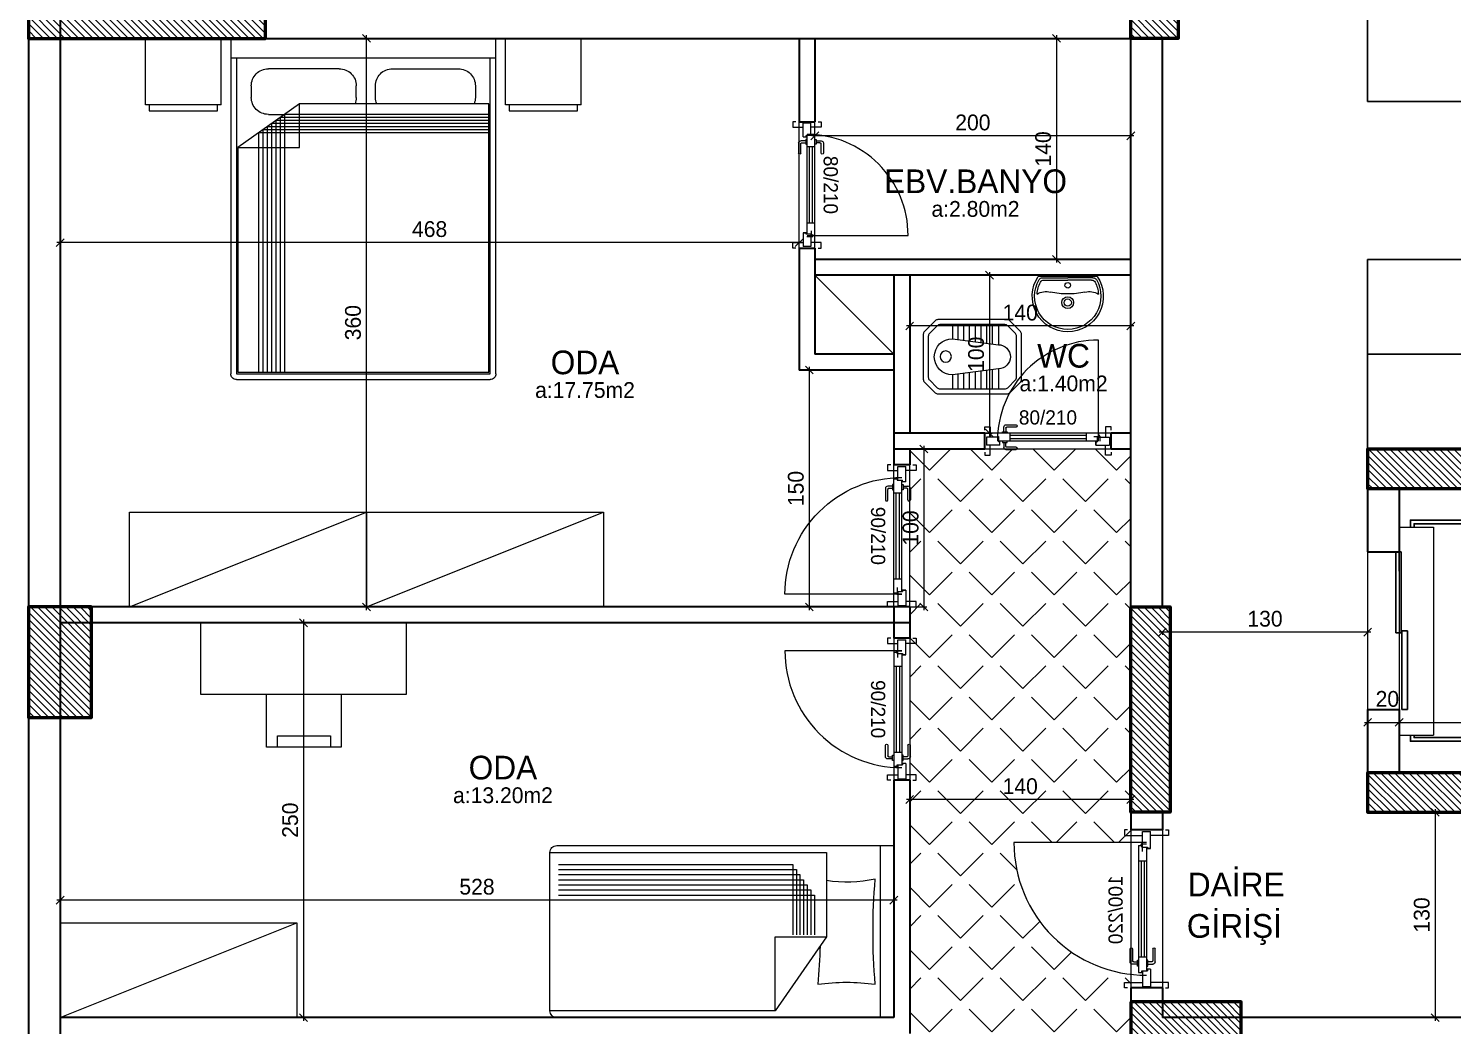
# Model space of a CAD drawing. Header units: centimetres. Extents: x 562865 to 1310255, y -148070 to 32737.
# Drawn here: x 657172 to 658073, y -26094 to -25463 of the extents above; entities that cross this region are included whole.
import ezdxf
from ezdxf.enums import TextEntityAlignment as Align

# ---------------------------------------------------------------- set-up
doc = ezdxf.new("R2010")
doc.units = ezdxf.units.CM
doc.header["$LTSCALE"] = 2.5
doc.layers.get('0').update_dxf_attribs({"color": 86})
for name, color, linetype in [('alan', 7, 'Continuous'), ('kapi-yazi', 7, 'Continuous'), ('mahal', 7, 'Continuous'), ('MERBAS', 231, 'Continuous'), ('MIMARI', 3, 'Continuous'), ('tarama', 173, 'Continuous'), ('TARAMA KOLON', 252, 'Continuous')]:
    doc.layers.add(name, color=color, linetype=linetype)
for name, color, linetype, lineweight in [('DUVAR', 4, 'Continuous', 30), ('duvar-kesim', 7, 'Continuous', 0), ('ince', 30, 'Continuous', 15), ('iç ölçü', 106, 'Continuous', 18), ('kapi', 9, 'Continuous', 0), ('kolon', 1, 'Continuous', 53), ('TEFRIS', 33, 'Continuous', 0)]:
    doc.layers.add(name, color=color, linetype=linetype, lineweight=lineweight)
doc.styles.add('PINAR', font='comic.ttf')
doc.dimstyles.new('TEMİZ ÖLÇÜ', dxfattribs={"dimtxt": 10, "dimasz": 5, "dimexe": 1.8, "dimexo": 0.625, "dimgap": 3, "dimtad": 1, "dimdec": 0, "dimrnd": 0.5, "dimzin": 1, "dimdsep": 46, "dimtxsty": 'PINAR', "dimblk": 'OBLIQUE', "dimcen": 0.9, "dimdle": 2, "dimclrd": 256, "dimclre": 256, "dimclrt": 7, "dimadec": 0, "dimazin": 0, "dimtfac": 1, "dimtdec": 0, "dimtofl": 0, "dimtmove": 2, "dimatfit": 2, "dimfxl": 10, "dimfxlon": 1, "dimlwd": -1, "dimlwe": -1, "dimarcsym": 0})

# ---------------------------------------------------------------- blocks, each defined once
blk = doc.blocks.new('_Oblique')
at = {"color": 0, "linetype": 'ByBlock', "lineweight": -2}
blk.add_line((-0.5, -0.5), (0.5, 0.5), dxfattribs=at)
blk = doc.blocks.new('*D3154')
at = {"layer": 'Defpoints', "color": 0}
for p in [(657825.3, -25469.39), (657822.56, -25609.39), (657825.3, -25609.39)]:
    blk.add_point(p, dxfattribs=at)
at = {"layer": 'iç ölçü'}
for p, q in [((657824.67, -25469.39), (657820.76, -25469.39)), ((657822.56, -25467.39), (657822.56, -25611.39)), ((657824.67, -25609.39), (657820.76, -25609.39))]:
    blk.add_line(p, q, dxfattribs=at)
at = {"layer": 'iç ölçü', "linetype": 'ByBlock', "xscale": 5, "yscale": 5, "zscale": 5}
for p, rotation in [((657822.56, -25469.39), 90), ((657822.56, -25609.39), 270)]:
    blk.add_blockref('_Oblique', p, dxfattribs=dict(at, rotation=rotation))
at = {"layer": 'iç ölçü', "color": 7, "insert": (657814.15, -25539.39), "char_height": 10, "attachment_point": 5, "rotation": 90, "style": 'PINAR'}
blk.add_mtext('140', dxfattribs=at)
blk = doc.blocks.new('*D3155')
at = {"layer": 'Defpoints', "color": 0}
for p in [(657669.6, -25531.09), (657669.6, -25536.11), (657869.6, -25536.11)]:
    blk.add_point(p, dxfattribs=at)
at = {"layer": 'iç ölçü'}
for p, q in [((657669.6, -25535.48), (657669.6, -25529.29)), ((657869.6, -25535.48), (657869.6, -25529.29)), ((657871.6, -25531.09), (657667.6, -25531.09))]:
    blk.add_line(p, q, dxfattribs=at)
at = {"layer": 'iç ölçü', "linetype": 'ByBlock', "xscale": 5, "yscale": 5, "zscale": 5, "rotation": 180}
blk.add_blockref('_Oblique', (657669.6, -25531.09), dxfattribs=at)
at = {"layer": 'iç ölçü', "linetype": 'ByBlock', "xscale": 5, "yscale": 5, "zscale": 5}
blk.add_blockref('_Oblique', (657869.6, -25531.09), dxfattribs=at)
at = {"layer": 'iç ölçü', "color": 7, "insert": (657769.6, -25522.7), "char_height": 10, "attachment_point": 5, "style": 'PINAR'}
blk.add_mtext('200', dxfattribs=at)
blk = doc.blocks.new('*D3156')
at = {"layer": 'Defpoints', "color": 0}
for p in [(657351.61, -25839.39), (657345.77, -26089.39), (657351.61, -26089.39)]:
    blk.add_point(p, dxfattribs=at)
at = {"layer": 'iç ölçü'}
for p, q in [((657350.98, -25839.39), (657343.97, -25839.39)), ((657345.77, -25837.39), (657345.77, -26091.39)), ((657350.98, -26089.39), (657343.97, -26089.39))]:
    blk.add_line(p, q, dxfattribs=at)
at = {"layer": 'iç ölçü', "linetype": 'ByBlock', "xscale": 5, "yscale": 5, "zscale": 5}
for p, rotation in [((657345.77, -25839.39), 90), ((657345.77, -26089.39), 270)]:
    blk.add_blockref('_Oblique', p, dxfattribs=dict(at, rotation=rotation))
at = {"layer": 'iç ölçü', "color": 7, "insert": (657337.3, -25964.39), "char_height": 10, "attachment_point": 5, "rotation": 90, "style": 'PINAR'}
blk.add_mtext('250', dxfattribs=at)
blk = doc.blocks.new('*D3157')
at = {"layer": 'Defpoints', "color": 0}
for p in [(657191.56, -26009.39), (657191.56, -26015), (657719.6, -26009.39)]:
    blk.add_point(p, dxfattribs=at)
at = {"layer": 'iç ölçü'}
for p, q in [((657721.6, -26015), (657189.56, -26015)), ((657191.56, -26010.01), (657191.56, -26016.8)), ((657719.6, -26010.01), (657719.6, -26016.8))]:
    blk.add_line(p, q, dxfattribs=at)
at = {"layer": 'iç ölçü', "linetype": 'ByBlock', "xscale": 5, "yscale": 5, "zscale": 5, "rotation": 180}
blk.add_blockref('_Oblique', (657191.56, -26015), dxfattribs=at)
at = {"layer": 'iç ölçü', "linetype": 'ByBlock', "xscale": 5, "yscale": 5, "zscale": 5}
blk.add_blockref('_Oblique', (657719.6, -26015), dxfattribs=at)
at = {"layer": 'iç ölçü', "color": 7, "insert": (657455.58, -26006.57), "char_height": 10, "attachment_point": 5, "style": 'PINAR'}
blk.add_mtext('528', dxfattribs=at)
blk = doc.blocks.new('*D3158')
at = {"layer": 'Defpoints', "color": 0}
for p in [(657385.61, -25469.39), (657389.99, -25469.39), (657389.99, -25829.39)]:
    blk.add_point(p, dxfattribs=at)
at = {"layer": 'iç ölçü'}
for p, q in [((657389.36, -25469.39), (657383.81, -25469.39)), ((657385.61, -25831.39), (657385.61, -25467.39)), ((657389.36, -25829.39), (657383.81, -25829.39))]:
    blk.add_line(p, q, dxfattribs=at)
at = {"layer": 'iç ölçü', "linetype": 'ByBlock', "xscale": 5, "yscale": 5, "zscale": 5}
for p, rotation in [((657385.61, -25469.39), 90), ((657385.61, -25829.39), 270)]:
    blk.add_blockref('_Oblique', p, dxfattribs=dict(at, rotation=rotation))
at = {"layer": 'iç ölçü', "color": 7, "insert": (657377.1, -25649.39), "char_height": 10, "attachment_point": 5, "rotation": 90, "style": 'PINAR'}
blk.add_mtext('360', dxfattribs=at)
blk = doc.blocks.new('*D3159')
at = {"layer": 'Defpoints', "color": 0}
for p in [(657191.56, -25579.46), (657191.56, -25598.73), (657659.6, -25599.46)]:
    blk.add_point(p, dxfattribs=at)
at = {"layer": 'iç ölçü'}
for p, q in [((657191.56, -25588.73), (657191.56, -25600.53)), ((657661.6, -25598.73), (657189.56, -25598.73)), ((657659.6, -25598.84), (657659.6, -25596.93))]:
    blk.add_line(p, q, dxfattribs=at)
at = {"layer": 'iç ölçü', "linetype": 'ByBlock', "xscale": 5, "yscale": 5, "zscale": 5, "rotation": 180}
blk.add_blockref('_Oblique', (657191.56, -25598.73), dxfattribs=at)
at = {"layer": 'iç ölçü', "linetype": 'ByBlock', "xscale": 5, "yscale": 5, "zscale": 5}
blk.add_blockref('_Oblique', (657659.6, -25598.73), dxfattribs=at)
at = {"layer": 'iç ölçü', "color": 7, "insert": (657425.58, -25590.21), "char_height": 10, "attachment_point": 5, "style": 'PINAR'}
blk.add_mtext('468', dxfattribs=at)
blk = doc.blocks.new('*D3164')
at = {"layer": 'Defpoints', "color": 0}
for p in [(657729.6, -25948.16), (657729.6, -25951.35), (657869.6, -26028.16)]:
    blk.add_point(p, dxfattribs=at)
at = {"layer": 'iç ölçü'}
for p, q in [((657871.6, -25951.35), (657727.6, -25951.35)), ((657729.6, -25948.79), (657729.6, -25953.15)), ((657869.6, -25961.35), (657869.6, -25949.55))]:
    blk.add_line(p, q, dxfattribs=at)
at = {"layer": 'iç ölçü', "linetype": 'ByBlock', "xscale": 5, "yscale": 5, "zscale": 5, "rotation": 180}
blk.add_blockref('_Oblique', (657729.6, -25951.35), dxfattribs=at)
at = {"layer": 'iç ölçü', "linetype": 'ByBlock', "xscale": 5, "yscale": 5, "zscale": 5}
blk.add_blockref('_Oblique', (657869.6, -25951.35), dxfattribs=at)
at = {"layer": 'iç ölçü', "color": 7, "insert": (657799.6, -25942.95), "char_height": 10, "attachment_point": 5, "style": 'PINAR'}
blk.add_mtext('140', dxfattribs=at)
blk = doc.blocks.new('*D3169')
at = {"layer": 'Defpoints', "color": 0}
for p in [(657701.31, -25679.39), (657666.02, -25829.39), (657686.77, -25829.39)]:
    blk.add_point(p, dxfattribs=at)
at = {"layer": 'iç ölçü'}
for p, q in [((657676.02, -25679.39), (657664.22, -25679.39)), ((657666.02, -25677.39), (657666.02, -25831.39)), ((657676.02, -25829.39), (657664.22, -25829.39))]:
    blk.add_line(p, q, dxfattribs=at)
at = {"layer": 'iç ölçü', "linetype": 'ByBlock', "xscale": 5, "yscale": 5, "zscale": 5}
for p, rotation in [((657666.02, -25679.39), 90), ((657666.02, -25829.39), 270)]:
    blk.add_blockref('_Oblique', p, dxfattribs=dict(at, rotation=rotation))
at = {"layer": 'iç ölçü', "color": 7, "insert": (657657.53, -25754.39), "char_height": 10, "attachment_point": 5, "rotation": 90, "style": 'PINAR'}
blk.add_mtext('150', dxfattribs=at)
blk = doc.blocks.new('*D3170')
at = {"layer": 'Defpoints', "color": 0}
for p in [(657774.6, -25619.39), (657774.6, -25719.39), (657780.09, -25719.39)]:
    blk.add_point(p, dxfattribs=at)
at = {"layer": 'iç ölçü'}
for p, q in [((657775.23, -25619.39), (657781.89, -25619.39)), ((657780.09, -25617.39), (657780.09, -25721.39)), ((657775.23, -25719.39), (657781.89, -25719.39))]:
    blk.add_line(p, q, dxfattribs=at)
at = {"layer": 'iç ölçü', "linetype": 'ByBlock', "xscale": 5, "yscale": 5, "zscale": 5}
for p, rotation in [((657780.09, -25619.39), 90), ((657780.09, -25719.39), 270)]:
    blk.add_blockref('_Oblique', p, dxfattribs=dict(at, rotation=rotation))
at = {"layer": 'iç ölçü', "color": 7, "insert": (657771.68, -25669.39), "char_height": 10, "attachment_point": 5, "rotation": 90, "style": 'PINAR'}
blk.add_mtext('100', dxfattribs=at)
blk = doc.blocks.new('*D3171')
at = {"layer": 'Defpoints', "color": 0}
for p in [(657729.6, -25639.99), (657869.6, -25639.99), (657729.6, -25651.5)]:
    blk.add_point(p, dxfattribs=at)
at = {"layer": 'iç ölçü'}
for p, q in [((657729.6, -25641.5), (657729.6, -25653.3)), ((657869.6, -25641.5), (657869.6, -25653.3)), ((657871.6, -25651.5), (657727.6, -25651.5))]:
    blk.add_line(p, q, dxfattribs=at)
at = {"layer": 'iç ölçü', "linetype": 'ByBlock', "xscale": 5, "yscale": 5, "zscale": 5, "rotation": 180}
blk.add_blockref('_Oblique', (657729.6, -25651.5), dxfattribs=at)
at = {"layer": 'iç ölçü', "linetype": 'ByBlock', "xscale": 5, "yscale": 5, "zscale": 5}
blk.add_blockref('_Oblique', (657869.6, -25651.5), dxfattribs=at)
at = {"layer": 'iç ölçü', "color": 7, "insert": (657799.6, -25643.09), "char_height": 10, "attachment_point": 5, "style": 'PINAR'}
blk.add_mtext('140', dxfattribs=at)
blk = doc.blocks.new('*D3172')
at = {"layer": 'Defpoints', "color": 0}
for p in [(657719.6, -25729.39), (657719.6, -25829.39), (657738.62, -25829.39)]:
    blk.add_point(p, dxfattribs=at)
at = {"layer": 'iç ölçü'}
for p, q in [((657738.62, -25727.39), (657738.62, -25831.39)), ((657728.62, -25729.39), (657740.42, -25729.39)), ((657728.62, -25829.39), (657740.42, -25829.39))]:
    blk.add_line(p, q, dxfattribs=at)
at = {"layer": 'iç ölçü', "linetype": 'ByBlock', "xscale": 5, "yscale": 5, "zscale": 5}
for p, rotation in [((657738.62, -25729.39), 90), ((657738.62, -25829.39), 270)]:
    blk.add_blockref('_Oblique', p, dxfattribs=dict(at, rotation=rotation))
at = {"layer": 'iç ölçü', "color": 7, "insert": (657730.21, -25779.39), "char_height": 10, "attachment_point": 5, "rotation": 90, "style": 'PINAR'}
blk.add_mtext('100', dxfattribs=at)
blk = doc.blocks.new('fm-door1')
at = {"linetype": 'Continuous'}
for p, q in [((0, 25), (0, -25)), ((100, 25), (0, 25)), ((79.7, 31.8), (79.7, -0.3)), ((84, 27.6), (127.8, 27.6)), ((90, 50), (910, 50)), ((90, 50), (90, 30)), ((100, 30), (90, 30)), ((100, 30), (100, -5)), ((100, 30), (100, -5)), ((100, 0), (900, 0)), ((190, 50), (190, 0)), ((810, 50), (810, 0)), ((910, 30), (900, 30)), ((900, 30), (900, -5)), ((900, 25), (1000, 25)), ((910, 50), (910, 30)), ((1000, 25), (1000, -25)), ((110, -25), (0, -25)), ((100, -5), (110, -5)), ((110, -5), (100, -5)), ((110, -5), (110, -25)), ((110, -25), (110, -5)), ((890, -25), (890, -5)), ((890, -5), (900, -5)), ((890, -25), (1000, -25))]:
    blk.add_line(p, q, dxfattribs=at)
at = {"color": 8, "linetype": 'Continuous'}
for p, q in [((190, 35), (810, 35)), ((190, 15), (810, 15))]:
    blk.add_line(p, q, dxfattribs=at)
at = {"linetype": 'Continuous'}
for points in [[(857.6, 58.1), (857.6, 88.9, 0.414214), (842.4, 104.1), (758.6, 104.1, 1), (758.6, 88.9), (834.8, 88.9, -0.414214), (842.4, 81.3), (842.4, 58.1)], [(857.6, -8.1), (857.6, -38.9, -0.414214), (842.4, -54.1), (758.6, -54.1, -1), (758.6, -38.9), (834.8, -38.9, 0.414214), (842.4, -31.3), (842.4, -8.1)]]:
    blk.add_lwpolyline(points, format="xyb", dxfattribs=at)
for points in [[(869, 50), (869, 58.1), (831, 58.1), (831, 50)], [(869, 0), (869, -8.1), (831, -8.1), (831, 0)]]:
    blk.add_lwpolyline(points, dxfattribs=at)
blk.add_circle((84, 31.8), 4.26, dxfattribs=at)
blk = doc.blocks.new('Hela-2')
at = {"color": 8}
for p, q in [((-20.32, -18.42), (-11.43, -18.42)), ((-10.95, -22.05), (-20.32, -22.05)), ((-10.48, -25.69), (-20.32, -25.69)), ((20.32, -25.69), (10.48, -25.69)), ((20.32, -22.05), (10.95, -22.05)), ((11.43, -18.42), (20.32, -18.42)), ((-10, -29.33), (-20.32, -29.33)), ((-9.52, -32.97), (-20.32, -32.97)), ((20.32, -32.97), (9.52, -32.97)), ((20.32, -29.33), (10, -29.33)), ((-9.05, -36.61), (-20.32, -36.61)), ((-8.57, -40.25), (-20.32, -40.25)), ((-8.1, -43.89), (-20.32, -43.89)), ((20.32, -43.89), (8.1, -43.89)), ((20.32, -40.25), (8.57, -40.25)), ((20.32, -36.61), (9.05, -36.61)), ((-20.32, -47.53), (-7.62, -47.53)), ((7.62, -47.53), (20.32, -47.53))]:
    blk.add_line(p, q, dxfattribs=at)
for points in [[(14.23, -62.23), (-14.23, -62.23, -0.198912), (-16.03, -61.49), (-22.75, -54.76, -0.198912), (-23.5, -52.97), (-23.5, -9.26, -0.198912), (-22.75, -7.47), (-16.03, -0.74, -0.198912), (-14.23, 0), (14.23, 0, -0.198912), (16.03, -0.74), (22.75, -7.47, -0.198912), (23.49, -9.26), (23.49, -52.97, -0.198912), (22.75, -54.76), (16.03, -61.49, -0.198912)], [(11.43, -18.42, 1), (-11.43, -18.42), (-7.62, -47.53, 1), (7.62, -47.53)]]:
    blk.add_lwpolyline(points, format="xyb", close=True)
blk.add_lwpolyline([(12.92, -59.06), (-12.92, -59.06, -0.198912), (-14.71, -58.31), (-19.58, -53.45, -0.198912), (-20.32, -51.65), (-20.32, -10.58, -0.198912), (-19.58, -8.78), (-14.71, -3.92, -0.198912), (-12.92, -3.18), (12.92, -3.18, -0.198912), (14.71, -3.92), (19.58, -8.78, -0.198912), (20.32, -10.58), (20.32, -51.65, -0.198912), (19.58, -53.45), (14.71, -58.31, -0.198912)], format="xyb", close=True, dxfattribs=at)
blk.add_circle((-0.08, -14.26), 3.57, dxfattribs=at)
blk = doc.blocks.new('Lav-1')
for p, q in [((-18.7083, 0), (18.7083, 0)), ((-15.105, -2.2), (0, -2.2)), ((15.105, -2.2), (0, -2.2))]:
    blk.add_line(p, q)
at = {"color": 8}
for p in [(-15.9925, -0.7), (15.9925, -0.7)]:
    blk.add_line(p, (0, -0.7), dxfattribs=at)
for centre, radius, start, end in [((0, -12.5), 22.5, 146.251011, 270), ((0, -12.5), 22.5, 270, 33.748989), ((0, -12.5), 19.5, 152.688782, 175.764074), ((-15.105, -4.7), 2.5, 90, 152.688782), ((15.105, -4.7), 2.5, 27.311218, 90), ((0, -12.5), 19.5, 4.235926, 27.311218), ((-13.5377, -21.504), 12, 77.387843, 119.499625), ((0, 39), 50, 257.387843, 270), ((0, 39), 50, 270, 282.612157), ((13.5377, -21.504), 12, 60.500375, 102.612157)]:
    blk.add_arc(centre, radius, start, end)
for centre, radius, start, end in [((0, -12.5), 21, 149.821029, 270), ((-15.9925, -3.2), 2.5, 90, 149.821029), ((0, -5.5), 1.75, 90, 270), ((0, -12.5), 21, 270, 30.178971), ((0, -5.5), 1.75, 270, 90), ((15.9925, -3.2), 2.5, 30.178971, 90), ((0, -16.5), 3.75, 90, 270), ((0, -16.5), 2.3, 90, 270), ((0, -16.5), 3.75, 270, 90), ((0, -16.5), 2.3, 270, 90)]:
    blk.add_arc(centre, radius, start, end, dxfattribs=at)
blk = doc.blocks.new('Yatak-2a')
for p, q in [((-115, -35), (-115, 0)), ((-115, 0), (-75, 0)), ((-75, -35), (-75, 0)), ((75, 0), (115, 0)), ((75, -35), (75, 0)), ((115, -35), (115, 0)), ((-66.94, -176.94), (-66.94, -10.32)), ((66.94, -10.32), (66.94, -176.94)), ((-115, -35), (-75, -35)), ((-66.18, -176.18), (-66.18, -34.58)), ((-66.18, -34.58), (33.7, -34.58)), ((33.7, -34.58), (66.18, -57.51)), ((33.7, -57.51), (33.7, -34.58)), ((75, -35), (115, -35)), ((66.18, -57.51), (33.7, -57.51)), ((66.18, -57.51), (66.18, -176.18)), ((66.94, -176.94), (-66.94, -176.94)), ((66.18, -176.18), (-66.18, -176.18))]:
    blk.add_line(p, q)
at = {"color": 33}
for p, q in [((-70, 0), (70, 0)), ((-70, -10.32), (-70, 0)), ((70, 0), (70, -10.32)), ((-70, -176.94), (-70, -10.32)), ((70, -10.32), (-70, -10.32)), ((70, -10.32), (70, -176.94)), ((66.94, -180), (-66.94, -180))]:
    blk.add_line(p, q, dxfattribs=at)
at = {"color": 8}
for p, q in [((-15.36, -16.05), (-50.13, -16.05)), ((12.69, -16.05), (50.13, -16.05)), ((-59.11, -25.03), (-59.11, -31.14)), ((-6.38, -31.14), (-6.38, -25.03)), ((3.71, -31.14), (3.71, -25.03)), ((59.11, -25.03), (59.11, -31.14)), ((41.34, -39.97), (-66.18, -39.97)), ((43.64, -41.59), (-66.18, -41.59)), ((45.93, -43.21), (-66.18, -43.21)), ((48.22, -44.83), (-66.18, -44.83)), ((41.34, -176.18), (41.34, -39.97)), ((50.13, -40.12), (41.55, -40.12)), ((43.64, -176.18), (43.64, -41.59)), ((45.93, -176.18), (45.93, -43.21)), ((48.22, -176.18), (48.22, -44.83)), ((50.51, -46.45), (-66.18, -46.45)), ((52.81, -48.07), (-66.18, -48.07)), ((55.1, -49.68), (-66.18, -49.68)), ((50.51, -176.18), (50.51, -46.45)), ((52.81, -176.18), (52.81, -48.07)), ((55.1, -176.18), (55.1, -49.68))]:
    blk.add_line(p, q, dxfattribs=at)
at = {"color": 42}
for p, q in [((-113, -38.2), (-113, -35)), ((-77, -35), (-77, -38.2)), ((77, -38.2), (77, -35)), ((113, -35), (113, -38.2)), ((-77, -38.2), (-113, -38.2)), ((113, -38.2), (77, -38.2))]:
    blk.add_line(p, q, dxfattribs=at)
at = {"color": 8}
for centre, start, end in [((-50.13, -25.03), 89.99996, 180.00004), ((-15.36, -25.03), 359.99996, 90.00004), ((12.69, -25.03), 89.99996, 180.00004), ((50.13, -25.03), 359.99996, 90.00004), ((-50.13, -31.14), 179.99936, 202.51765), ((-15.36, -31.14), 337.48112, 359.99942), ((12.69, -31.14), 179.99936, 202.51765), ((50.13, -31.14), 269.99996, 0.00004)]:
    blk.add_arc(centre, 8.98, start, end, dxfattribs=at)
at = {"color": 33}
for centre, start, end in [((-66.94, -176.94), 179.99996, 270.00004), ((66.94, -176.94), 269.99996, 0.00004)]:
    blk.add_arc(centre, 3.06, start, end, dxfattribs=at)
blk = doc.blocks.new('G$C0735DA1E')
at = {"color": 42}
for p, q in [((0, 108.9), (0, 0)), ((8.51, 108.9), (0, 108.9)), ((8.51, 0), (8.51, 108.9)), ((217.8, 104.59), (42.74, 104.59)), ((42.74, 104.59), (42.74, 51.22)), ((42.74, 51.22), (75.09, 4.31)), ((75.09, 51.22), (42.74, 51.22)), ((75.09, 4.31), (75.09, 51.22)), ((10.29, 0), (0, 0)), ((75.09, 4.31), (217.8, 4.31))]:
    blk.add_line(p, q, dxfattribs=at)
for p, q in [((213.49, 108.9), (8.51, 108.9)), ((217.8, 4.31), (217.8, 104.59)), ((8.51, 0), (213.49, 0))]:
    blk.add_line(p, q)
at = {"color": 8}
for p, q in [((59.48, 90.51), (59.48, 52.43)), ((212.41, 90.51), (59.48, 90.51)), ((61.77, 93.74), (61.77, 52.43)), ((212.41, 93.74), (61.77, 93.74)), ((64.05, 96.98), (64.05, 52.43)), ((212.41, 96.98), (64.05, 96.98)), ((212.41, 84.04), (54.92, 84.04)), ((54.92, 84.04), (54.92, 52.43)), ((212.41, 87.27), (57.2, 87.27)), ((57.2, 87.27), (57.2, 52.43)), ((212.41, 77.57), (50.35, 77.57)), ((50.35, 77.57), (50.35, 52.43)), ((212.41, 80.8), (52.63, 80.8)), ((52.63, 80.8), (52.63, 52.43))]:
    blk.add_line(p, q, dxfattribs=at)
for centre, start, end in [((213.49, 104.59), 359.99996, 90.00004), ((213.49, 4.31), 269.99996, 0.00004)]:
    blk.add_arc(centre, 4.31, start, end)
for centre, radius, start, end in [((-392.71, 54.41), 405.93, 355.2981, 4.7019), ((30.01, 173.57), 87.79, 258.06799, 278.34062), ((417.07, 54.41), 370.41, 181.39769, 185.15396), ((30.01, -112.77), 135.13, 82.28082, 97.71918)]:
    blk.add_arc(centre, radius, start, end, dxfattribs=at)
blk = doc.blocks.new('G$C7B943698')
at = {"layer": 'TEFRIS'}
blk.add_lwpolyline([(41.29, 45.15), (41.29, 78.78), (88.6, 78.78), (88.6, 45.15)], dxfattribs=at)
for points in [[(48.1, 78.78), (81.62, 78.78), (81.62, 71.66), (48.1, 71.66)], [(0, 0), (130.27, 0), (130.27, 45.15), (0, 45.15)]]:
    blk.add_lwpolyline(points, close=True, dxfattribs=at)
blk = doc.blocks.new('*D3392')
at = {"layer": 'Defpoints', "color": 0}
for p in [(658019.6, -25899.84), (658039.6, -25902.44), (658039.6, -25916.16)]:
    blk.add_point(p, dxfattribs=at)
at = {"layer": 'iç ölçü'}
for p, q in [((658017.6, -25902.44), (658041.6, -25902.44)), ((658019.6, -25900.46), (658019.6, -25904.24)), ((658039.6, -25912.44), (658039.6, -25900.64))]:
    blk.add_line(p, q, dxfattribs=at)
at = {"layer": 'iç ölçü', "linetype": 'ByBlock', "xscale": 5, "yscale": 5, "zscale": 5, "rotation": 180}
blk.add_blockref('_Oblique', (658019.6, -25902.44), dxfattribs=at)
at = {"layer": 'iç ölçü', "linetype": 'ByBlock', "xscale": 5, "yscale": 5, "zscale": 5}
blk.add_blockref('_Oblique', (658039.6, -25902.44), dxfattribs=at)
at = {"layer": 'iç ölçü', "color": 7, "insert": (658032.1, -25887.67), "char_height": 10, "attachment_point": 5, "style": 'PINAR'}
blk.add_mtext('20', dxfattribs=at)
blk = doc.blocks.new('*D3393')
at = {"layer": 'Defpoints', "color": 0}
for p in [(658244.6, -25878.03), (658244.6, -25902.44), (658039.6, -25916.16)]:
    blk.add_point(p, dxfattribs=at)
at = {"layer": 'iç ölçü'}
for p, q in [((658244.6, -25892.44), (658244.6, -25904.24)), ((658037.6, -25902.44), (658246.6, -25902.44)), ((658039.6, -25912.44), (658039.6, -25900.64))]:
    blk.add_line(p, q, dxfattribs=at)
at = {"layer": 'iç ölçü', "linetype": 'ByBlock', "xscale": 5, "yscale": 5, "zscale": 5, "rotation": 180}
blk.add_blockref('_Oblique', (658039.6, -25902.44), dxfattribs=at)
at = {"layer": 'iç ölçü', "linetype": 'ByBlock', "xscale": 5, "yscale": 5, "zscale": 5}
blk.add_blockref('_Oblique', (658244.6, -25902.44), dxfattribs=at)
at = {"layer": 'iç ölçü', "color": 7, "insert": (658142.1, -25893.97), "char_height": 10, "attachment_point": 5, "style": 'PINAR'}
blk.add_mtext('205', dxfattribs=at)
blk = doc.blocks.new('*D3398')
at = {"layer": 'Defpoints', "color": 0}
for p in [(657889.6, -25844.41), (658019.6, -25844.41), (657889.6, -25845.34)]:
    blk.add_point(p, dxfattribs=at)
at = {"layer": 'iç ölçü'}
for p, q in [((657889.6, -25845.03), (657889.6, -25847.14)), ((658019.6, -25845.03), (658019.6, -25847.14)), ((658021.6, -25845.34), (657887.6, -25845.34))]:
    blk.add_line(p, q, dxfattribs=at)
at = {"layer": 'iç ölçü', "linetype": 'ByBlock', "xscale": 5, "yscale": 5, "zscale": 5, "rotation": 180}
blk.add_blockref('_Oblique', (657889.6, -25845.34), dxfattribs=at)
at = {"layer": 'iç ölçü', "linetype": 'ByBlock', "xscale": 5, "yscale": 5, "zscale": 5}
blk.add_blockref('_Oblique', (658019.6, -25845.34), dxfattribs=at)
at = {"layer": 'iç ölçü', "color": 7, "insert": (657954.6, -25836.91), "char_height": 10, "attachment_point": 5, "style": 'PINAR'}
blk.add_mtext('130', dxfattribs=at)
blk = doc.blocks.new('*D3399')
at = {"layer": 'Defpoints', "color": 0}
for p in [(658092.43, -25959.39), (658062.33, -26089.39), (658092.43, -26089.39)]:
    blk.add_point(p, dxfattribs=at)
at = {"layer": 'iç ölçü'}
for p, q in [((658067.33, -25959.39), (658060.53, -25959.39)), ((658062.33, -25957.39), (658062.33, -26091.39)), ((658067.33, -26089.39), (658060.53, -26089.39))]:
    blk.add_line(p, q, dxfattribs=at)
at = {"layer": 'iç ölçü', "linetype": 'ByBlock', "xscale": 5, "yscale": 5, "zscale": 5}
for p, rotation in [((658062.33, -25959.39), 90), ((658062.33, -26089.39), 270)]:
    blk.add_blockref('_Oblique', p, dxfattribs=dict(at, rotation=rotation))
at = {"layer": 'iç ölçü', "color": 7, "insert": (658053.9, -26024.39), "char_height": 10, "attachment_point": 5, "rotation": 90, "style": 'PINAR'}
blk.add_mtext('130', dxfattribs=at)
blk = doc.blocks.new('SB')
at = {"layer": 'TARAMA KOLON'}
h = blk.add_hatch(dxfattribs=at)
h.set_pattern_fill('ANSI31', color=256, angle=7e-15)
h.paths.add_polyline_path([(655327.34, -25829.39), (655302.34, -25829.39), (655302.34, -25959.39), (655327.34, -25959.39)])
h.paths.add_polyline_path([(655437.34, -24424.14), (655477.34, -24424.14), (655477.34, -24494.14), (655437.34, -24494.14)])
h.paths.add_polyline_path([(655327.34, -25359.39), (655297.34, -25359.39), (655297.34, -25469.39), (655327.34, -25469.39)])
h.paths.add_polyline_path([(655327.34, -26079.39), (655327.34, -26109.39), (655257.34, -26109.39), (655257.34, -26079.39)])
h.paths.add_polyline_path([(654229.3, -24849.39), (654229.3, -24889.39), (654299.3, -24889.39), (654299.3, -24849.39)])
h.paths.add_polyline_path([(654269.3, -25899.39), (654229.3, -25899.39), (654229.3, -25829.39), (654269.3, -25829.39)])
h.paths.add_polyline_path([(654229.3, -25444.39), (654229.3, -25469.39), (654379.3, -25469.39), (654379.3, -25444.39)])
h.paths.add_polyline_path([(655112.34, -26369.39), (655142.34, -26369.39), (655142.34, -26429.39), (655112.34, -26429.39)])
h.paths.add_polyline_path([(654997.34, -26079.39), (654997.34, -26109.39), (654927.34, -26109.39), (654927.34, -26079.39)])
h.paths.add_polyline_path([(655437.34, -24889.39), (655467.34, -24889.39), (655467.34, -24829.39), (655437.34, -24829.39)])
h.paths.add_polyline_path([(655112.34, -26834.64), (655142.34, -26834.64), (655142.34, -26894.64), (655112.34, -26894.64)])
h.paths.add_polyline_path([(654787.34, -26369.39), (654817.34, -26369.39), (654817.34, -26429.39), (654787.34, -26429.39)])
h.paths.add_polyline_path([(655437.34, -26824.64), (655477.34, -26824.64), (655477.34, -26894.64), (655437.34, -26894.64)])
h.paths.add_polyline_path([(654299.3, -26369.39), (654299.3, -26409.39), (654229.3, -26409.39), (654229.3, -26369.39)])
h.paths.add_polyline_path([(654777.34, -26824.64), (654817.34, -26824.64), (654817.34, -26894.64), (654777.34, -26894.64)])
h.paths.add_polyline_path([(655437.34, -26369.39), (655467.34, -26369.39), (655467.34, -26429.39), (655437.34, -26429.39)])
h.paths.add_polyline_path([(655985.38, -25829.39), (656025.38, -25829.39), (656025.38, -25899.39), (655985.38, -25899.39)])
h.paths.add_polyline_path([(654927.34, -25959.39), (654927.34, -25359.39), (655177.34, -25359.39), (655177.34, -25389.39), (654952.35, -25389.39), (654952.35, -25729.39), (655177.34, -25729.39), (655177.34, -25754.39), (654952.34, -25754.39), (654952.34, -25934.39), (655177.34, -25934.39), (655177.34, -25959.39)])
h.paths.add_polyline_path([(654777.34, -24424.14), (654817.34, -24424.14), (654817.34, -24494.14), (654777.34, -24494.14)])
h.paths.add_polyline_path([(655985.38, -26824.64), (656025.38, -26824.64), (656025.38, -26894.64), (655985.38, -26894.64)])
h.paths.add_polyline_path([(654229.3, -24424.14), (654269.3, -24424.14), (654269.3, -24494.14), (654229.3, -24494.14)])
h.paths.add_polyline_path([(655107.34, -24424.14), (655147.34, -24424.14), (655147.34, -24494.14), (655107.34, -24494.14)])
h.paths.add_polyline_path([(655985.38, -24424.14), (656025.38, -24424.14), (656025.38, -24494.14), (655985.38, -24494.14)])
h.paths.add_polyline_path([(656025.38, -24849.39), (656025.38, -24889.39), (655955.38, -24889.39), (655955.38, -24849.39)])
h.paths.add_polyline_path([(654817.34, -24889.39), (654787.34, -24889.39), (654787.34, -24829.39), (654817.34, -24829.39)])
h.paths.add_polyline_path([(655114.84, -24849.39), (655139.84, -24849.39), (655139.84, -24999.39), (655114.84, -24999.39)])
h.paths.add_polyline_path([(656025.38, -26369.39), (656025.38, -26409.39), (655955.38, -26409.39), (655955.38, -26369.39)])
h.paths.add_polyline_path([(654229.3, -26824.64), (654269.3, -26824.64), (654269.3, -26894.64), (654229.3, -26894.64)])
h.paths.add_polyline_path([(656025.38, -25444.39), (656025.38, -25469.39), (655875.38, -25469.39), (655875.38, -25444.39)])
at = {"layer": 'kolon'}
for points in [[(654927.34, -25959.39), (654927.34, -25359.39), (655177.34, -25359.39), (655177.34, -25389.39), (654952.35, -25389.39), (654952.35, -25729.39), (655177.34, -25729.39), (655177.34, -25754.39), (654952.34, -25754.39), (654952.34, -25934.39), (655177.34, -25934.39), (655177.34, -25959.39)], [(655327.34, -25359.39), (655297.34, -25359.39), (655297.34, -25469.39), (655327.34, -25469.39)], [(656025.38, -25444.39), (656025.38, -25469.39), (655875.38, -25469.39), (655875.38, -25444.39)], [(655327.34, -25829.39), (655302.34, -25829.39), (655302.34, -25959.39), (655327.34, -25959.39)], [(655985.38, -25829.39), (656025.38, -25829.39), (656025.38, -25899.39), (655985.38, -25899.39)], [(655327.34, -26079.39), (655327.34, -26109.39), (655257.34, -26109.39), (655257.34, -26079.39)]]:
    blk.add_lwpolyline(points, close=True, dxfattribs=at)

msp = doc.modelspace()

# ---------------------------------------------------------------- hatches: boundary and pattern name
at = {"layer": 'tarama'}
h = msp.add_hatch(dxfattribs=at)
h.set_pattern_fill('ANGLE', color=256, scale=4, angle=135)
h.set_pattern_definition([(45, (2634.17, 4e-10), (-19.7565635, 19.7565635), [20.32, -7.62]), (135, (2634.17, 4e-10), (-19.7565635, -19.7565635), [20.32, -7.62])])
edge = h.paths.add_edge_path()
edge.add_line((657851.28, -26369.39), (657847.78, -26369.39))
edge.add_line((657847.78, -26369.39), (657837.32, -26369.39))
edge.add_ellipse((657836.41, -26370.5), major_axis=(0, -1.52), ratio=0.88, start_angle=-222.86953, end_angle=-180)
edge.add_line((657836.41, -26368.98), (657829.04, -26368.98))
edge.add_ellipse((657829.04, -26369.74), major_axis=(0, -0.76), ratio=0.88, start_angle=-180, end_angle=-117.76263)
edge.add_line((657828.44, -26369.39), (657764.78, -26369.39))
edge.add_line((657764.78, -26369.39), (657761.28, -26369.39))
edge.add_line((657761.28, -26369.39), (657732.72, -26369.39))
edge.add_line((657732.72, -26369.39), (657729.22, -26369.39))
edge.add_line((657729.22, -26369.39), (657665.55, -26369.39))
edge.add_ellipse((657664.96, -26369.74), major_axis=(0, -0.76), ratio=0.88, start_angle=117.76263, end_angle=180)
edge.add_line((657664.96, -26368.98), (657657.59, -26368.98))
edge.add_ellipse((657657.59, -26370.5), major_axis=(0, -1.52), ratio=0.88, start_angle=180, end_angle=222.86953)
edge.add_line((657656.68, -26369.39), (657646.22, -26369.39))
edge.add_line((657646.22, -26369.39), (657642.72, -26369.39))
edge.add_line((657642.72, -26369.39), (657631.56, -26369.39))
edge.add_line((657631.56, -26369.39), (657631.56, -26350.31))
edge.add_line((657631.56, -26350.31), (657631.56, -26346.81))
edge.add_line((657631.56, -26346.81), (657631.56, -26283.14))
edge.add_ellipse((657631.21, -26282.55), major_axis=(-0.76, 0), ratio=0.88, start_angle=117.76263, end_angle=180)
edge.add_line((657631.97, -26282.55), (657631.97, -26275.18))
edge.add_ellipse((657630.45, -26275.18), major_axis=(1.52, 0), ratio=0.88, start_angle=0, end_angle=42.86953)
edge.add_line((657631.56, -26274.27), (657631.56, -26263.81))
edge.add_line((657631.56, -26263.81), (657631.56, -26260.31))
edge.add_line((657631.56, -26260.31), (657631.56, -26205.62))
edge.add_line((657631.56, -26205.62), (657681.56, -26205.62))
edge.add_line((657681.56, -26205.62), (657681.56, -26152.41))
edge.add_line((657681.56, -26152.41), (657690.93, -26139.39))
edge.add_line((657690.93, -26139.39), (657729.6, -26139.39))
edge.add_line((657729.6, -26139.39), (657729.6, -26099.39))
edge.add_line((657729.6, -26099.39), (657729.6, -25939.11))
edge.add_line((657729.6, -25939.11), (657729.6, -25935.61))
edge.add_line((657729.6, -25935.61), (657729.6, -25925.15))
edge.add_ellipse((657728.49, -25924.24), major_axis=(1.52, 0), ratio=0.88, start_angle=-42.86953, end_angle=0)
edge.add_line((657730.01, -25924.24), (657730.01, -25916.86))
edge.add_ellipse((657729.25, -25916.86), major_axis=(-0.76, 0), ratio=0.88, start_angle=-180, end_angle=-117.76263)
edge.add_line((657729.6, -25916.27), (657729.6, -25852.61))
edge.add_line((657729.6, -25852.61), (657729.6, -25849.11))
edge.add_line((657729.6, -25849.11), (657729.6, -25839.39))
edge.add_line((657729.6, -25839.39), (657729.6, -25829.39))
edge.add_line((657729.6, -25829.39), (657729.6, -25825.89))
edge.add_line((657729.6, -25825.89), (657729.6, -25762.22))
edge.add_ellipse((657729.25, -25761.63), major_axis=(-0.76, 0), ratio=0.88, start_angle=117.76263, end_angle=180)
edge.add_line((657730.01, -25761.63), (657730.01, -25754.26))
edge.add_ellipse((657728.49, -25754.26), major_axis=(-1.52, 0), ratio=0.88, start_angle=180, end_angle=222.86953)
edge.add_line((657729.6, -25753.35), (657729.6, -25742.89))
edge.add_line((657729.6, -25742.89), (657729.6, -25739.39))
edge.add_line((657729.6, -25739.39), (657729.6, -25729.39))
edge.add_line((657729.6, -25729.39), (657777.14, -25729.39))
edge.add_line((657777.14, -25729.39), (657780.64, -25729.39))
edge.add_line((657780.64, -25729.39), (657789.63, -25729.39))
edge.add_ellipse((657790.43, -25728.28), major_axis=(0, 1.52), ratio=0.78, start_angle=-222.86953, end_angle=-180)
edge.add_line((657790.43, -25729.8), (657796.97, -25729.8))
edge.add_ellipse((657796.97, -25729.04), major_axis=(0, 0.76), ratio=0.78, start_angle=-180, end_angle=-117.76263)
edge.add_line((657797.49, -25729.39), (657853.64, -25729.39))
edge.add_line((657853.64, -25729.39), (657857.14, -25729.39))
edge.add_line((657857.14, -25729.39), (657869.6, -25729.39))
edge.add_line((657869.6, -25729.39), (657869.6, -25899.39))
edge.add_line((657869.6, -25899.39), (657869.6, -25959.39))
edge.add_line((657869.6, -25959.39), (657869.6, -25970.6))
edge.add_line((657869.6, -25970.6), (657869.6, -25974.1))
edge.add_line((657869.6, -25974.1), (657869.6, -25978.6))
edge.add_line((657869.6, -25978.6), (657795.6, -25978.6))
edge.add_arc((657879.6, -25978.6), 84, 180, 263.16286)
edge.add_line((657869.6, -26062), (657869.6, -26067.1))
edge.add_line((657869.6, -26067.1), (657869.6, -26070.6))
edge.add_line((657869.6, -26070.6), (657869.6, -26109.39))
edge.add_line((657869.6, -26109.39), (657869.6, -26182.24))
edge.add_line((657869.6, -26182.24), (657869.6, -26185.74))
edge.add_line((657869.6, -26185.74), (657869.6, -26241.89))
edge.add_ellipse((657869.96, -26242.41), major_axis=(-0.76, 0), ratio=0.78, start_angle=297.76263, end_angle=360)
edge.add_line((657869.2, -26242.41), (657869.2, -26248.95))
edge.add_ellipse((657870.72, -26248.95), major_axis=(1.52, 0), ratio=0.78, start_angle=180, end_angle=222.86953)
edge.add_line((657869.6, -26249.75), (657869.6, -26258.74))
edge.add_line((657869.6, -26258.74), (657869.6, -26262.24))
edge.add_line((657869.6, -26262.24), (657869.6, -26369.39))
edge.add_line((657869.6, -26369.39), (657851.28, -26369.39))
h.paths.add_polyline_path([(657698.76, -26319.68), (657674.37, -26319.68), (657674.37, -26340.49), (657698.76, -26340.49)], flags=24)
h.paths.add_polyline_path([(657822.6, -26335.41), (657798.57, -26335.41), (657798.57, -26356.33), (657822.6, -26356.33)], flags=24)
h.paths.add_polyline_path([(657812.9, -25932.54), (657786.3, -25932.54), (657786.3, -25953.35), (657812.9, -25953.35)], flags=24)
h.paths.add_polyline_path([(657764.79, -26240.94), (657736.37, -26240.94), (657736.37, -26261.7), (657764.79, -26261.7)], flags=24)
h.paths.add_polyline_path([(657757.43, -25792.69), (657757.43, -25766.09), (657736.62, -25766.09), (657736.62, -25792.69)], flags=24)
h.paths.add_polyline_path([(657818.22, -26175.16), (657740.78, -26175.16), (657740.78, -26199.95), (657818.22, -26199.95)], flags=24)
h.paths.add_polyline_path([(657812.53, -26197.15), (657747.8, -26197.15), (657747.8, -26213.54), (657812.53, -26213.54)], flags=24)

# ---------------------------------------------------------------- linework, layer by layer
at = {"color": 4, "ltscale": 0.1}
for p, q in [((658040.92, -25794.41), (658037.45, -25794.41)), ((658037.45, -25794.41), (658037.45, -25845.81)), ((658040.92, -25794.41), (658040.92, -25845.81)), ((658044.84, -25844.41), (658041.31, -25844.41)), ((658041.31, -25844.41), (658041.31, -25894.41)), ((658044.84, -25844.41), (658044.84, -25894.41)), ((658037.45, -25845.81), (658040.92, -25845.81)), ((658041.31, -25894.41), (658044.84, -25894.41))]:
    msp.add_line(p, q, dxfattribs=at)
at = {"layer": 'DUVAR'}
for p, q in [((657171.56, -24424.14), (657171.56, -26894.64)), ((657191.56, -24444.14), (657191.56, -26874.64)), ((657171.56, -25469.39), (657869.6, -25469.39)), ((657659.6, -25469.39), (657659.6, -25522.19)), ((657669.6, -25469.39), (657669.6, -25522.19)), ((657869.6, -25829.39), (657869.6, -25469.39)), ((657889.6, -25829.39), (657889.6, -25469.39)), ((657659.6, -25522.19), (657669.6, -25522.19)), ((657659.6, -25602.19), (657659.6, -25679.39)), ((657659.6, -25602.19), (657669.6, -25602.19)), ((657669.6, -25602.19), (657669.6, -25669.39)), ((657869.6, -25609.39), (657669.6, -25609.39)), ((657869.6, -25619.39), (657669.6, -25619.39)), ((657719.6, -25619.39), (657719.6, -25739.39)), ((657729.6, -25619.39), (657729.6, -25719.39)), ((657719.6, -25669.39), (657669.6, -25669.39)), ((657719.6, -25679.39), (657659.6, -25679.39)), ((657777.14, -25719.39), (657719.6, -25719.39)), ((657777.14, -25729.39), (657777.14, -25719.39)), ((657869.6, -25719.39), (657857.14, -25719.39)), ((657857.14, -25729.39), (657857.14, -25719.39)), ((657777.14, -25729.39), (657719.6, -25729.39)), ((657729.6, -25729.39), (657729.6, -25739.39)), ((657869.6, -25729.39), (657857.14, -25729.39)), ((657729.6, -25739.39), (657719.6, -25739.39)), ((658019.6, -25754.39), (658019.6, -25794.41)), ((658039.6, -25754.39), (658039.6, -25794.41)), ((658019.6, -25794.41), (658039.6, -25794.41)), ((657729.6, -25829.39), (657191.56, -25829.39)), ((657719.6, -25829.39), (657719.6, -25849.11)), ((657729.6, -25829.39), (657719.6, -25829.39)), ((657729.6, -25829.39), (657729.6, -25849.11)), ((657729.6, -25839.39), (657191.56, -25839.39)), ((657729.6, -25849.11), (657719.6, -25849.11)), ((658019.6, -25894.41), (658019.6, -25934.39)), ((658019.6, -25894.41), (658039.6, -25894.41)), ((658039.6, -25894.41), (658039.6, -25934.39)), ((657719.6, -25939.11), (657719.6, -26089.39)), ((657729.6, -25939.11), (657719.6, -25939.11)), ((657729.6, -25939.11), (657729.6, -26099.39)), ((657869.6, -25959.39), (657869.6, -25970.6)), ((657889.6, -25959.39), (657889.6, -25970.6)), ((657889.6, -25970.6), (657869.6, -25970.6)), ((657869.6, -26070.6), (657869.6, -26109.39)), ((657889.6, -26070.6), (657869.6, -26070.6)), ((657889.6, -26070.6), (657889.6, -26089.39)), ((657719.6, -26089.39), (657191.56, -26089.39)), ((658249.6, -26089.39), (657889.6, -26089.39))]:
    msp.add_line(p, q, dxfattribs=at)
at = {"layer": 'duvar-kesim'}
for p, q in [((657659.6, -25602.19), (657659.6, -25522.19)), ((657669.6, -25602.19), (657669.6, -25522.19)), ((657857.14, -25719.39), (657777.14, -25719.39)), ((657857.14, -25729.39), (657777.14, -25729.39)), ((657719.6, -25829.39), (657719.6, -25739.39)), ((657729.6, -25829.39), (657729.6, -25739.39)), ((658019.6, -25794.41), (658019.6, -25894.41)), ((658039.6, -25794.41), (658039.6, -25894.41)), ((657719.6, -25849.11), (657719.6, -25939.11)), ((657729.6, -25849.11), (657729.6, -25939.11)), ((657869.6, -25970.6), (657869.6, -26070.6)), ((657889.6, -25970.6), (657889.6, -26070.6))]:
    msp.add_line(p, q, dxfattribs=at)
at = {"layer": 'ince', "ltscale": 0.1}
for p, q in [((658039.6, -25778.97), (658061.24, -25778.97)), ((658061.24, -25778.97), (658061.24, -25910.58)), ((658039.6, -25806.78), (658039.6, -25794.41)), ((658039.6, -25894.41), (658039.6, -25910.58)), ((658039.6, -25910.58), (658061.24, -25910.58))]:
    msp.add_line(p, q, dxfattribs=at)
at = {"layer": 'iç ölçü'}
msp.add_line((657669.6, -25619.39), (657719.6, -25669.39), dxfattribs=at)
at = {"layer": 'kapi'}
for points in [[(657657.6, -25522.19), (657655.6, -25522.19), (657655.6, -25525.69), (657662.1, -25525.69)], [(657671.6, -25522.19), (657673.6, -25522.19), (657673.6, -25525.69), (657667.1, -25525.69)], [(657657.6, -25602.19), (657655.6, -25602.19), (657655.6, -25598.69), (657662.1, -25598.69)], [(657671.6, -25602.19), (657673.6, -25602.19), (657673.6, -25598.69), (657667.1, -25598.69)], [(657777.14, -25717.39), (657777.14, -25715.39), (657780.64, -25715.39), (657780.64, -25721.89)], [(657857.14, -25717.39), (657857.14, -25715.39), (657853.64, -25715.39), (657853.64, -25721.89)], [(657777.14, -25731.39), (657777.14, -25733.39), (657780.64, -25733.39), (657780.64, -25726.89)], [(657857.14, -25731.39), (657857.14, -25733.39), (657853.64, -25733.39), (657853.64, -25726.89)], [(657717.6, -25739.39), (657715.6, -25739.39), (657715.6, -25742.89), (657722.1, -25742.89)], [(657731.6, -25739.39), (657733.6, -25739.39), (657733.6, -25742.89), (657727.1, -25742.89)], [(657717.6, -25829.39), (657715.6, -25829.39), (657715.6, -25825.89), (657722.1, -25825.89)], [(657731.6, -25829.39), (657733.6, -25829.39), (657733.6, -25825.89), (657727.1, -25825.89)], [(657717.6, -25849.11), (657715.6, -25849.11), (657715.6, -25852.61), (657722.1, -25852.61)], [(657731.6, -25849.11), (657733.6, -25849.11), (657733.6, -25852.61), (657727.1, -25852.61)], [(657717.6, -25939.11), (657715.6, -25939.11), (657715.6, -25935.61), (657722.1, -25935.61)], [(657731.6, -25939.11), (657733.6, -25939.11), (657733.6, -25935.61), (657727.1, -25935.61)], [(657867.6, -25970.6), (657865.6, -25970.6), (657865.6, -25974.1), (657877.1, -25974.1)], [(657891.6, -25970.6), (657893.6, -25970.6), (657893.6, -25974.1), (657882.1, -25974.1)], [(657867.6, -26070.6), (657865.6, -26070.6), (657865.6, -26067.1), (657877.1, -26067.1)], [(657891.6, -26070.6), (657893.6, -26070.6), (657893.6, -26067.1), (657882.1, -26067.1)]]:
    msp.add_lwpolyline(points, dxfattribs=at)
for points in [[(657664.6, -25594.19), (657728.6, -25594.19, 0.414214), (657664.6, -25530.19, 0.414214)], [(657849.14, -25724.39), (657849.14, -25660.39, 0.414214), (657785.14, -25724.39, 0.414214)], [(657724.6, -25821.39), (657650.6, -25821.39, -0.414214), (657724.6, -25747.39, -0.414214)], [(657724.6, -25857.11), (657650.6, -25857.11, 0.414214), (657724.6, -25931.11, 0.414214)], [(657879.6, -25978.6), (657795.6, -25978.6, 0.414214), (657879.6, -26062.6, 0.414214)]]:
    msp.add_lwpolyline(points, format="xyb", dxfattribs=at)
at = {"layer": 'MERBAS'}
for p, q in [((658019.6, -25509.39), (658019.6, -25389.39)), ((658019.6, -25729.39), (658019.6, -25609.39)), ((658244.6, -25729.39), (658019.6, -25729.39))]:
    msp.add_line(p, q, dxfattribs=at)
for points in [[(658019.6, -25449.39), (658114.6, -25449.39, -0.414214), (658184.6, -25519.39), (658184.6, -25599.39, -0.414214), (658114.6, -25669.39), (658019.6, -25669.39)], [(658019.6, -25509.39), (658114.6, -25509.39, -0.414214), (658124.6, -25519.39), (658124.6, -25599.39, -0.414214), (658114.6, -25609.39), (658019.6, -25609.39)]]:
    msp.add_lwpolyline(points, format="xyb", dxfattribs=at)
at = {"layer": 'MIMARI', "ltscale": 0.1}
for points in [[(658186.08, -25914.44), (658198.03, -25914.44), (658198.03, -25774.34), (658046.67, -25774.34), (658046.67, -25778.97)], [(658186.08, -25912.09), (658195.68, -25912.09), (658195.68, -25776.69), (658049.02, -25776.69), (658049.02, -25778.97)], [(658046.67, -25910.58), (658046.67, -25914.44), (658186.08, -25914.44)], [(658049.02, -25910.58), (658049.02, -25912.09), (658186.08, -25912.09)]]:
    msp.add_lwpolyline(points, dxfattribs=at)
at = {"layer": 'TEFRIS'}
for points in [[(657235.64, -25829.39), (657235.64, -25769.39), (657385.64, -25769.39), (657385.64, -25829.39), (657235.64, -25829.39), (657385.64, -25769.39)], [(657385.64, -25829.39), (657385.64, -25769.39), (657535.64, -25769.39), (657535.64, -25829.39), (657385.64, -25829.39), (657535.64, -25769.39)], [(657191.56, -26089.39), (657191.56, -26029.39), (657341.56, -26029.39), (657341.56, -26089.39), (657191.56, -26089.39), (657341.56, -26029.39)]]:
    msp.add_lwpolyline(points, dxfattribs=at)

# ---------------------------------------------------------------- block references
at = {"layer": 'iç ölçü', "rotation": 180}
msp.add_blockref('G$C7B943698', (657410.85, -25839.39), dxfattribs=at)
at = {"layer": 'kapi'}
for p, xscale, yscale, zscale, rotation in [((657664.6, -25601.19), -0.078, 0.1, 0.07800000000000001, 270), ((657724.6, -25828.39), -0.08800000000000001, -0.1, 0.08800000000000001, 270), ((657724.6, -25850.11), -0.088, 0.1, 0.08800000000000001, 89.99999999999997), ((657879.6, -25971.6), -0.09799999999995634, 0.09999999999990905, 0.098, 90.00000000000001)]:
    msp.add_blockref('fm-door1', p, dxfattribs=dict(at, xscale=xscale, yscale=yscale, zscale=zscale, rotation=rotation))
at = {"layer": 'kapi', "xscale": -0.07800000000000001, "yscale": 0.1, "zscale": 0.07800000000000001}
msp.add_blockref('fm-door1', (657856.14, -25724.39), dxfattribs=at)
at = {"layer": 'TARAMA KOLON', "xscale": -1}
msp.add_blockref('SB', (1313196.95, 0), dxfattribs=at)
at = {"layer": 'TEFRIS', "xscale": -1.2, "yscale": 1.2, "zscale": 1.2}
msp.add_blockref('Yatak-2a', (657383.61, -25469.39), dxfattribs=at)
at = {"layer": 'TEFRIS', "xscale": -1}
for name, p in [('Lav-1', (657829.69, -25620.21)), ('G$C0735DA1E', (657719.6, -26089.39))]:
    msp.add_blockref(name, p, dxfattribs=at)
at = {"layer": 'TEFRIS', "xscale": -1, "rotation": 89.99999999999997}
msp.add_blockref('Hela-2', (657738.21, -25670.98), dxfattribs=at)

# ---------------------------------------------------------------- texts
at = {"layer": 'alan', "style": 'PINAR'}
for s, p in [('a:2.80m2', (657771.27, -25582.37)), ('a:1.40m2', (657827.05, -25692.86)), ('a:17.75m2', (657523.98, -25697.04)), ('a:13.20m2', (657472.03, -25953.59))]:
    msp.add_text(s, height=10, dxfattribs=at).set_placement(p, align=Align.CENTER)
at = {"layer": 'kapi-yazi', "style": 'PINAR'}
for s, p in [('80/210', (657679.6, -25562.19)), ('90/210', (657709.6, -25784.39)), ('90/210', (657709.6, -25894.11))]:
    msp.add_text(s, height=9, rotation=270, dxfattribs=at).set_placement(p, align=Align.MIDDLE_CENTER)
msp.add_text('80/210', height=9, dxfattribs=at).set_placement((657817.14, -25709.39), align=Align.MIDDLE_CENTER)
at = {"layer": 'kapi-yazi', "style": 'PINAR', "text_generation_flag": 4}
msp.add_text('100/220', height=9, rotation=270, dxfattribs=at).set_placement((657859.97, -26021.13), align=Align.MIDDLE_CENTER)
at = {"layer": 'mahal', "style": 'PINAR'}
for s, p in [('EBV.BANYO', (657771.27, -25567.37)), ('WC', (657827.05, -25677.86)), ('ODA', (657523.98, -25682.04)), ('ODA', (657472.03, -25938.59)), ('DAİRE', (657936.35, -26012.62)), ('GİRİŞİ', (657935.21, -26038.84))]:
    msp.add_text(s, height=15, dxfattribs=at).set_placement(p, align=Align.CENTER)

# ---------------------------------------------------------------- dimensions: what is measured, and where the dimension line sits
at = {"layer": 'iç ölçü'}
for base, p1, p2, angle, picture, middle in [((657385.61, -25469.39), (657389.99, -25829.39), (657389.99, -25469.39), 90, '*D3158', (657377.1, -25649.39)), ((657822.56, -25609.39), (657825.3, -25469.39), (657825.3, -25609.39), 90, '*D3154', (657814.15, -25539.39)), ((657669.6, -25531.09), (657869.6, -25536.11), (657669.6, -25536.11), 180, '*D3155', (657769.6, -25522.7)), ((657191.56, -25598.73), (657659.6, -25599.46), (657191.56, -25579.46), 180, '*D3159', (657425.58, -25590.21)), ((657780.09, -25719.39), (657774.6, -25619.39), (657774.6, -25719.39), 90, '*D3170', (657771.68, -25669.39)), ((657729.6, -25651.5), (657869.6, -25639.99), (657729.6, -25639.99), 180, '*D3171', (657799.6, -25643.09)), ((657666.02, -25829.39), (657701.31, -25679.39), (657686.77, -25829.39), 90, '*D3169', (657657.53, -25754.39)), ((657738.62, -25829.39), (657719.6, -25729.39), (657719.6, -25829.39), 90, '*D3172', (657730.21, -25779.39)), ((657345.77, -26089.39), (657351.61, -25839.39), (657351.61, -26089.39), 90, '*D3156', (657337.3, -25964.39)), ((657729.6, -25951.35), (657869.6, -26028.16), (657729.6, -25948.16), 180, '*D3164', (657799.6, -25942.95)), ((657191.56, -26015), (657719.6, -26009.39), (657191.56, -26009.39), 180, '*D3157', (657455.58, -26006.57))]:
    dim = msp.add_linear_dim(base=base, p1=p1, p2=p2, angle=angle, dimstyle='TEMİZ ÖLÇÜ', dxfattribs=at)
    dim.commit()
    dim.dimension.update_dxf_attribs({"geometry": picture, "text_midpoint": middle})
for base, p1, p2, angle, override, picture, middle in [((657889.6, -25845.34), (658019.6, -25844.41), (657889.6, -25844.41), 180, {"dimfxl": 5, "dimarcsym": 1}, '*D3398', (657954.6, -25836.91)), ((658244.6, -25902.44), (658039.6, -25916.16), (658244.6, -25878.03), 180, {"dimtxsty": 'PINAR'}, '*D3393', (658142.1, -25893.97)), ((658062.33, -26089.39), (658092.43, -25959.39), (658092.43, -26089.39), 90, {"dimfxl": 5, "dimarcsym": 1}, '*D3399', (658053.9, -26024.39))]:
    dim = msp.add_linear_dim(base=base, p1=p1, p2=p2, angle=angle, dimstyle='TEMİZ ÖLÇÜ', override=override, dxfattribs=at)
    dim.commit()
    dim.dimension.update_dxf_attribs({"geometry": picture, "text_midpoint": middle})
dim = msp.add_linear_dim(base=(658039.6, -25902.44), p1=(658019.6, -25899.84), p2=(658039.6, -25916.16), angle=180, dimstyle='TEMİZ ÖLÇÜ', override={"dimtxsty": 'PINAR'}, dxfattribs=at)
dim.commit()
dim.dimension.update_dxf_attribs({"geometry": '*D3392', "text_midpoint": (658032.1, -25887.67), "dimtype": 160})

doc.saveas('drawing.dxf')
